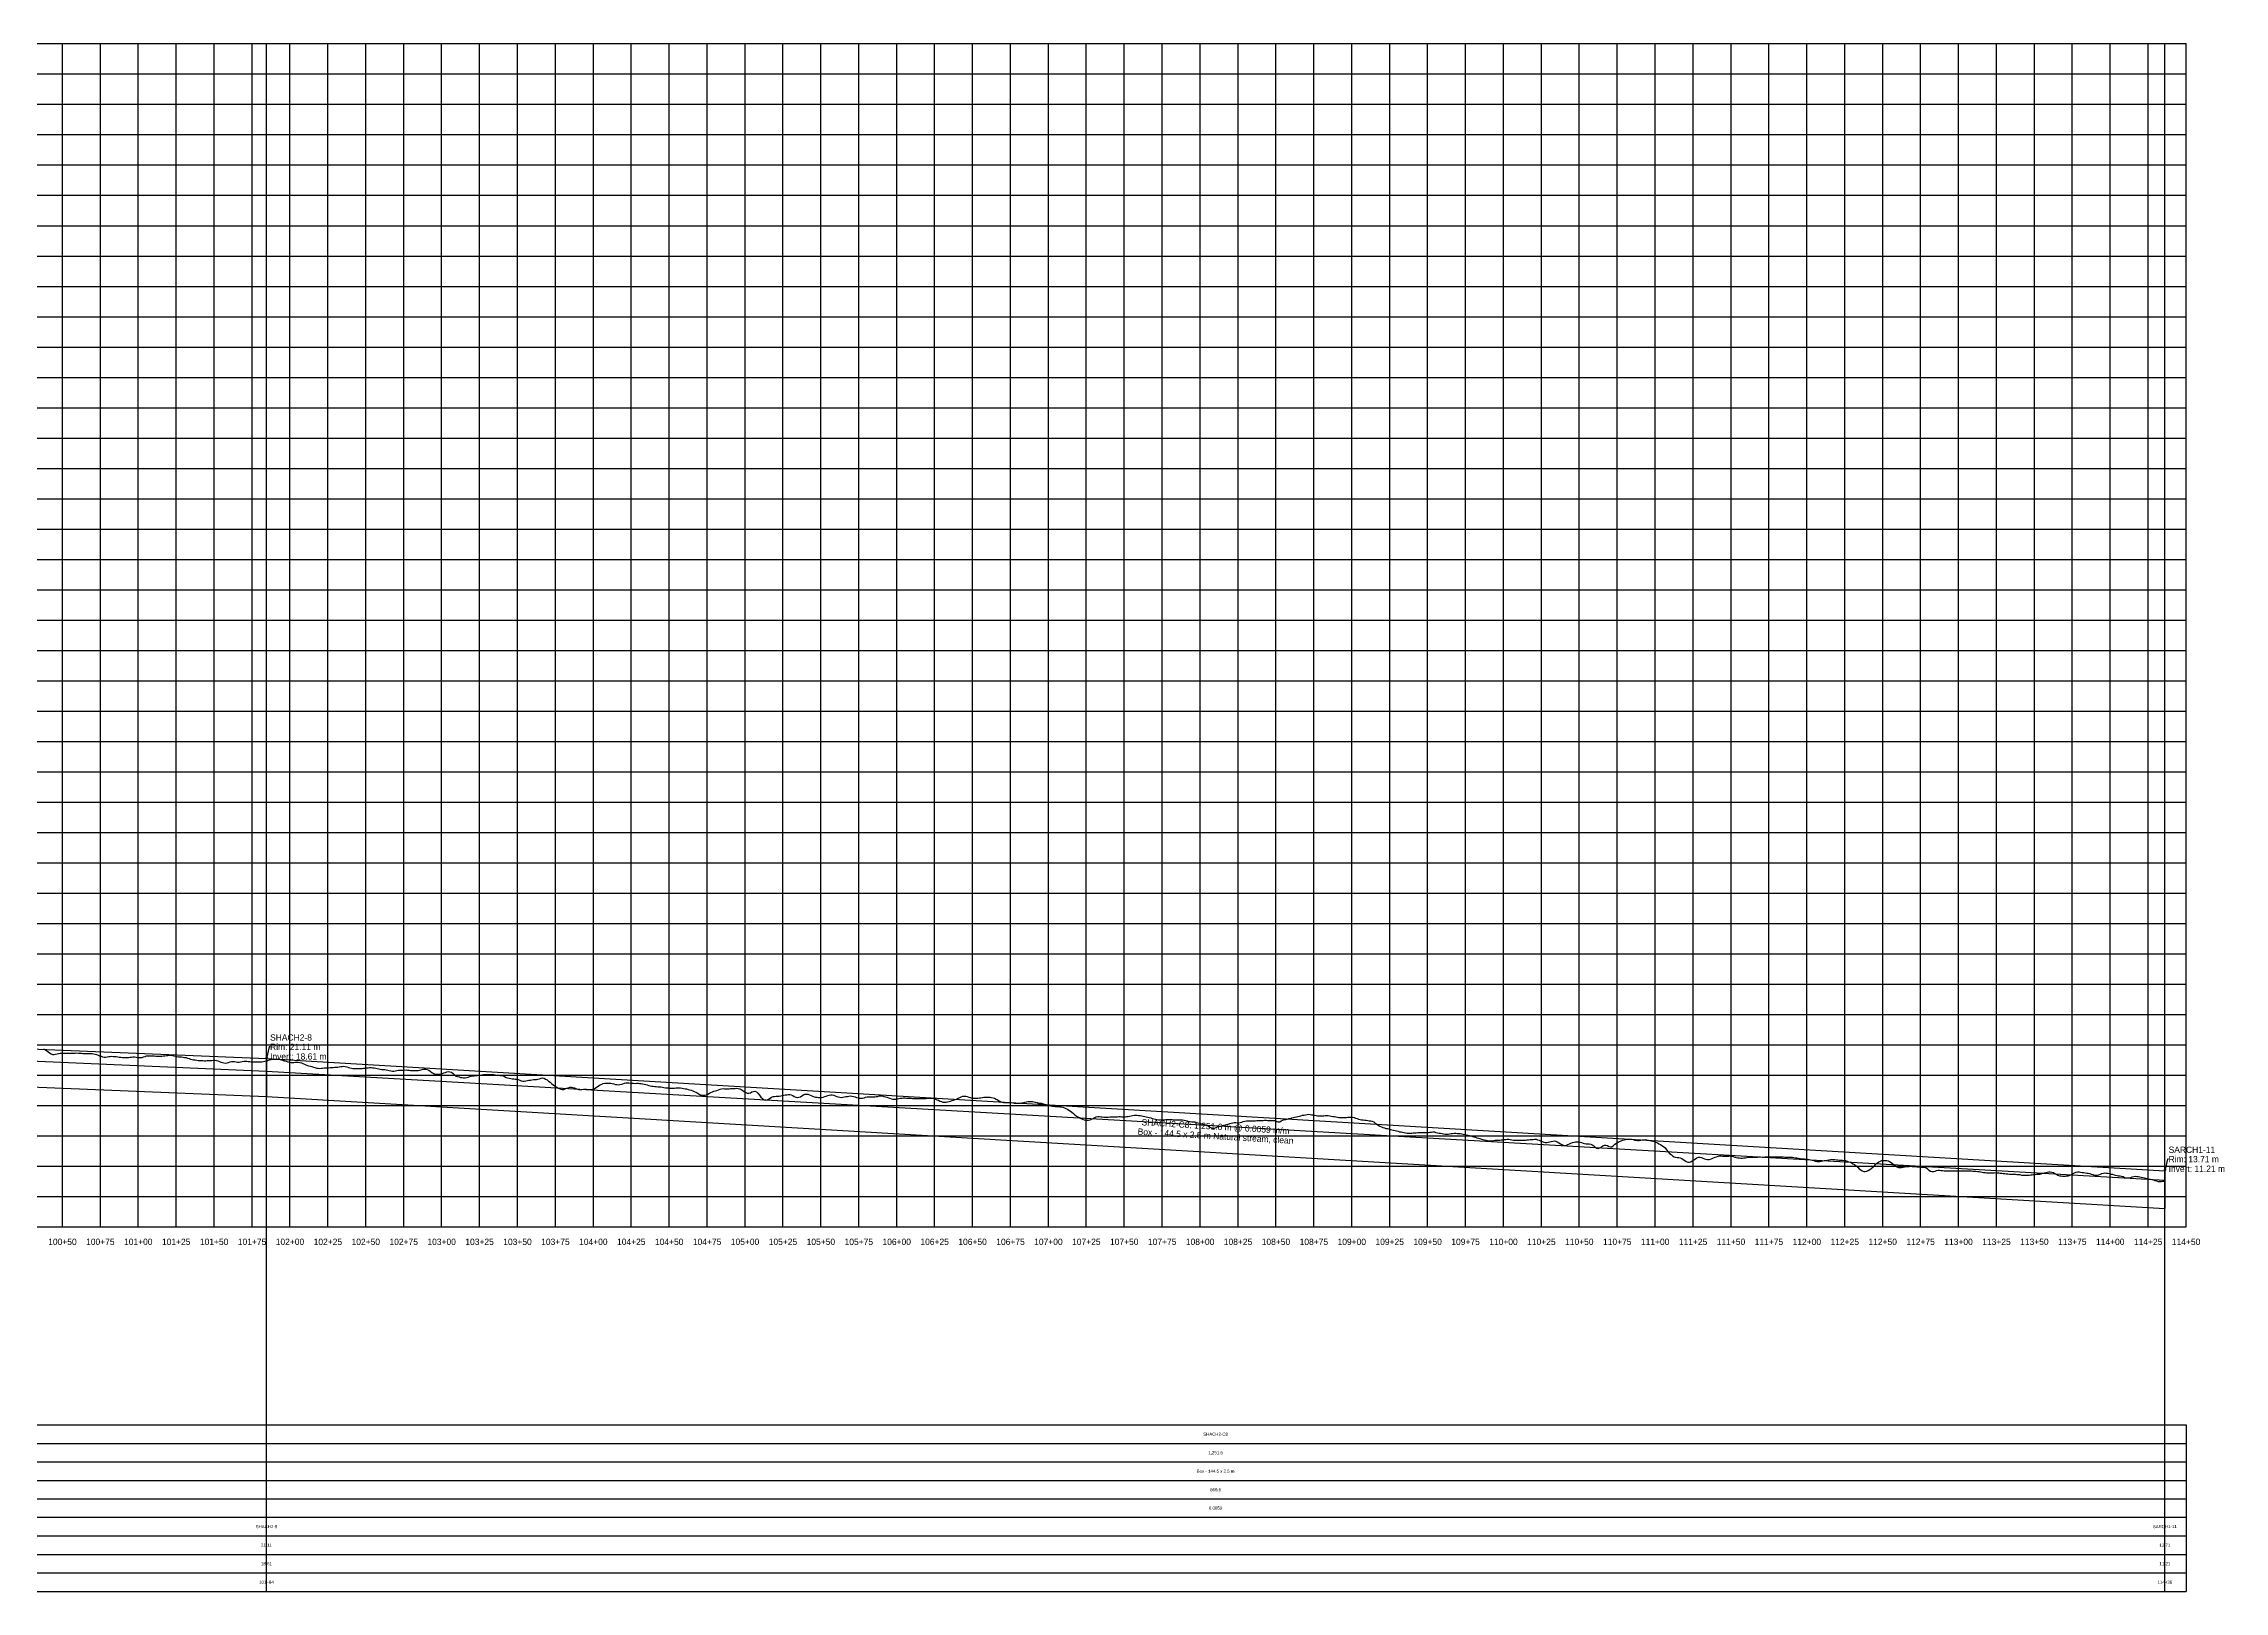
# Model space of a CAD drawing. Extents: x -64 to 11475, y -140 to 887.
# Drawn here: x 10038 to 11475, y -140 to 880 of the extents above; entities that cross this region are included whole.
import ezdxf
from ezdxf.enums import TextEntityAlignment as Align

# ---------------------------------------------------------------- set-up
doc = ezdxf.new("R2010")
doc.units = 0
for name, color, linetype in [('Annotation', 7, 'Continuous'), ('Annotation_Table', 254, 'Continuous'), ('Crown', 7, 'Continuous'), ('Grid', 254, 'Continuous'), ('Grid_Text', 7, 'Continuous'), ('Ground_Elevation', 3, 'Continuous'), ('Hydraulic_Grade', 5, 'Continuous'), ('Invert', 7, 'Continuous'), ('Structure', 7, 'Continuous')]:
    doc.layers.add(name, color=color, linetype=linetype)

msp = doc.modelspace()

# ---------------------------------------------------------------- linework, layer by layer
at = {"layer": 'Annotation', "color": 0}
for points in [[(10186.9, 218.7), (10186.2, 218.7), (10184.5, 211.1)], [(11438.5, 144.7), (11437.7, 144.7), (11436, 137.1)]]:
    msp.add_lwpolyline(points, dxfattribs=at)
for points in [[(10184.5, 211.1), (10184.3, 212), (10185.1, 211.9)], [(11436, 137.1), (11435.8, 138), (11436.6, 137.9)]]:
    msp.add_lwpolyline(points, close=True, dxfattribs=at)
at = {"layer": 'Annotation_Table', "color": 254}
for points in [[(10184.5, -140.2), (10184.5, 880)], [(11436, -140.2), (11436, 880)], [(-25, -30.5), (11450, -30.5)], [(-25, -42.7), (11450, -42.7)], [(11450, -30.5), (11450, -140.2)], [(-25, -54.9), (11450, -54.9)], [(-25, -67.1), (11450, -67.1)], [(-25, -79.2), (11450, -79.2)], [(-25, -91.4), (11450, -91.4)], [(-25, -103.6), (11450, -103.6)], [(-25, -115.8), (11450, -115.8)], [(-25, -128), (11450, -128)], [(-25, -140.2), (11450, -140.2)]]:
    msp.add_lwpolyline(points, dxfattribs=at)
at = {"layer": 'Crown', "color": 0}
for points in [[(9470.9, 240.2), (10184.5, 211.1)], [(10184.5, 211.1), (10184.5, 211.1)], [(10184.5, 211.1), (11436, 137.1)], [(11436, 137.1), (11436, 137.1)]]:
    msp.add_lwpolyline(points, dxfattribs=at)
at = {"layer": 'Grid', "color": 254}
for points in [[(-25, 880), (11450, 880)], [(10050, 100), (10050, 880)], [(10075, 100), (10075, 880)], [(10100, 100), (10100, 880)], [(10125, 100), (10125, 880)], [(10150, 100), (10150, 880)], [(10175, 100), (10175, 880)], [(10200, 100), (10200, 880)], [(10225, 100), (10225, 880)], [(10250, 100), (10250, 880)], [(10275, 100), (10275, 880)], [(10300, 100), (10300, 880)], [(10325, 100), (10325, 880)], [(10350, 100), (10350, 880)], [(10375, 100), (10375, 880)], [(10400, 100), (10400, 880)], [(10425, 100), (10425, 880)], [(10450, 100), (10450, 880)], [(10475, 100), (10475, 880)], [(10500, 100), (10500, 880)], [(10525, 100), (10525, 880)], [(10550, 100), (10550, 880)], [(10575, 100), (10575, 880)], [(10600, 100), (10600, 880)], [(10625, 100), (10625, 880)], [(10650, 100), (10650, 880)], [(10675, 100), (10675, 880)], [(10700, 100), (10700, 880)], [(10725, 100), (10725, 880)], [(10750, 100), (10750, 880)], [(10775, 100), (10775, 880)], [(10800, 100), (10800, 880)], [(10825, 100), (10825, 880)], [(10850, 100), (10850, 880)], [(10875, 100), (10875, 880)], [(10900, 100), (10900, 880)], [(10925, 100), (10925, 880)], [(10950, 100), (10950, 880)], [(10975, 100), (10975, 880)], [(11000, 100), (11000, 880)], [(11025, 100), (11025, 880)], [(11050, 100), (11050, 880)], [(11075, 100), (11075, 880)], [(11100, 100), (11100, 880)], [(11125, 100), (11125, 880)], [(11150, 100), (11150, 880)], [(11175, 100), (11175, 880)], [(11200, 100), (11200, 880)], [(11225, 100), (11225, 880)], [(11250, 100), (11250, 880)], [(11275, 100), (11275, 880)], [(11300, 100), (11300, 880)], [(11325, 100), (11325, 880)], [(11350, 100), (11350, 880)], [(11375, 100), (11375, 880)], [(11400, 100), (11400, 880)], [(11425, 100), (11425, 880)], [(11450, 100), (11450, 880)], [(-25, 860), (11450, 860)], [(-25, 840), (11450, 840)], [(-25, 820), (11450, 820)], [(-25, 800), (11450, 800)], [(-25, 780), (11450, 780)], [(-25, 760), (11450, 760)], [(-25, 740), (11450, 740)], [(-25, 720), (11450, 720)], [(-25, 700), (11450, 700)], [(-25, 680), (11450, 680)], [(-25, 660), (11450, 660)], [(-25, 640), (11450, 640)], [(-25, 620), (11450, 620)], [(-25, 600), (11450, 600)], [(-25, 580), (11450, 580)], [(-25, 560), (11450, 560)], [(-25, 540), (11450, 540)], [(-25, 520), (11450, 520)], [(-25, 500), (11450, 500)], [(-25, 480), (11450, 480)], [(-25, 460), (11450, 460)], [(-25, 440), (11450, 440)], [(-25, 420), (11450, 420)], [(-25, 400), (11450, 400)], [(-25, 380), (11450, 380)], [(-25, 360), (11450, 360)], [(-25, 340), (11450, 340)], [(-25, 320), (11450, 320)], [(-25, 300), (11450, 300)], [(-25, 280), (11450, 280)], [(-25, 260), (11450, 260)], [(-25, 240), (11450, 240)], [(-25, 220), (11450, 220)], [(-25, 200), (11450, 200)], [(-25, 180), (11450, 180)], [(-25, 160), (11450, 160)], [(-25, 140), (11450, 140)], [(-25, 120), (11450, 120)], [(-25, 100), (11450, 100)]]:
    msp.add_lwpolyline(points, dxfattribs=at)
at = {"layer": 'Ground_Elevation', "color": 3}
msp.add_lwpolyline([(10037.5, 217.4), (10038.5, 216.9), (10039.5, 216.3), (10040.5, 215.5), (10041.5, 214.8), (10042.5, 214.1), (10043.5, 213.7), (10044.5, 213.6), (10045.5, 213.9), (10046.5, 214.2), (10047.5, 214.4), (10048.5, 214.5), (10049.5, 214.5), (10050.5, 214.5), (10051.5, 214.5), (10052.5, 214.5), (10053.5, 214.5), (10054.5, 214.5), (10055.5, 214.5), (10056.5, 214.5), (10057.5, 214.6), (10058.5, 214.6), (10059.5, 214.7), (10060.5, 214.6), (10061.5, 214.5), (10062.5, 214.5), (10063.5, 214.4), (10064.5, 214.4), (10065.5, 214.3), (10066.5, 214.3), (10067.5, 214.3), (10068.5, 214.3), (10069.5, 214.3), (10070.5, 214.1), (10071.5, 213.9), (10072.5, 213.6), (10073.5, 213.3), (10074.5, 212.9), (10075.5, 212.5), (10076.5, 212.1), (10077.5, 212), (10078.5, 212), (10079.5, 212.2), (10080.5, 212.3), (10081.5, 212.4), (10082.5, 212.5), (10083.5, 212.4), (10084.5, 212.4), (10085.5, 212.3), (10086.5, 212.2), (10087.5, 212), (10088.5, 211.9), (10089.5, 211.8), (10090.5, 211.8), (10091.5, 211.8), (10092.5, 211.8), (10093.5, 211.8), (10094.5, 211.9), (10095.5, 212), (10096.5, 212.1), (10097.5, 212.1), (10098.5, 212), (10099.5, 211.8), (10100.5, 211.6), (10101.5, 211.6), (10102.5, 211.8), (10103.5, 212.1), (10104.5, 212.4), (10105.5, 212.7), (10106.5, 212.8), (10107.5, 212.8), (10108.5, 212.8), (10109.5, 212.8), (10110.5, 212.7), (10111.5, 212.6), (10112.5, 212.5), (10113.5, 212.5), (10114.5, 212.5), (10115.5, 212.6), (10116.5, 212.7), (10117.5, 212.9), (10118.5, 213), (10119.5, 213.1), (10120.5, 213.2), (10121.5, 213.2), (10122.5, 213.1), (10123.5, 212.9), (10124.5, 212.6), (10125.5, 212.3), (10126.5, 212.2), (10127.5, 212.2), (10128.5, 212.2), (10129.5, 212), (10130.5, 211.8), (10131.5, 211.6), (10132.5, 211.2), (10133.5, 211), (10134.5, 210.7), (10135.5, 210.4), (10136.5, 210.2), (10137.5, 210.1), (10138.5, 209.9), (10139.5, 209.8), (10140.5, 209.8), (10141.5, 209.7), (10142.5, 209.7), (10143.5, 209.6), (10144.5, 209.6), (10145.5, 209.7), (10146.5, 209.7), (10147.5, 209.7), (10148.5, 209.8), (10149.5, 209.9), (10150.5, 210), (10151.5, 209.8), (10152.5, 209.5), (10153.5, 209.1), (10154.5, 208.7), (10155.5, 208.3), (10156.5, 208.1), (10157.5, 208), (10158.5, 208.2), (10159.5, 208.5), (10160.5, 208.9), (10161.5, 209.1), (10162.5, 209.1), (10163.5, 209), (10164.5, 208.8), (10165.5, 208.7), (10166.5, 208.7), (10167.5, 208.8), (10168.5, 209.1), (10169.5, 209.3), (10170.5, 209.3), (10171.5, 209.2), (10172.5, 209.1), (10173.5, 209), (10174.5, 208.9), (10175.5, 208.8), (10176.5, 208.8), (10177.5, 208.8), (10178.5, 208.8), (10179.5, 208.8), (10180.5, 208.9), (10181.5, 208.9), (10182.5, 209.1), (10183.5, 209.2), (10184.5, 209.5), (10185.5, 209.8), (10186.5, 210.1), (10187.5, 210.4), (10188.5, 210.6), (10189.5, 210.6), (10190.5, 210.5), (10191.5, 210.5), (10192.5, 210.5), (10193.5, 210.4), (10194.5, 210.1), (10195.5, 209.8), (10196.5, 209.5), (10197.5, 209.2), (10198.5, 208.9), (10199.5, 208.6), (10200.5, 208.4), (10201.5, 208.4), (10202.5, 208.4), (10203.5, 208.6), (10204.5, 208.7), (10205.5, 208.6), (10206.5, 208.4), (10207.5, 208.1), (10208.5, 207.7), (10209.5, 207.2), (10210.5, 206.8), (10211.5, 206.5), (10212.5, 206.2), (10213.5, 206), (10214.5, 205.7), (10215.5, 205.3), (10216.5, 205), (10217.5, 204.7), (10218.5, 204.6), (10219.5, 204.5), (10220.5, 204.6), (10221.5, 204.7), (10222.5, 204.8), (10223.5, 204.9), (10224.5, 204.9), (10225.5, 204.9), (10226.5, 205), (10227.5, 205.1), (10228.5, 205.2), (10229.5, 205.3), (10230.5, 205.3), (10231.5, 205.3), (10232.5, 205.5), (10233.5, 205.7), (10234.5, 205.8), (10235.5, 205.9), (10236.5, 205.8), (10237.5, 205.6), (10238.5, 205.2), (10239.5, 204.9), (10240.5, 204.7), (10241.5, 204.5), (10242.5, 204.5), (10243.5, 204.5), (10244.5, 204.5), (10245.5, 204.5), (10246.5, 204.5), (10247.5, 204.5), (10248.5, 204.6), (10249.5, 204.7), (10250.5, 204.8), (10251.5, 204.9), (10252.5, 205), (10253.5, 205), (10254.5, 204.9), (10255.5, 204.8), (10256.5, 204.7), (10257.5, 204.5), (10258.5, 204.2), (10259.5, 203.9), (10260.5, 203.8), (10261.5, 203.7), (10262.5, 203.7), (10263.5, 203.5), (10264.5, 203.3), (10265.5, 203.1), (10266.5, 202.9), (10267.5, 202.8), (10268.5, 202.8), (10269.5, 202.9), (10270.5, 203.1), (10271.5, 203.3), (10272.5, 203.4), (10273.5, 203.4), (10274.5, 203.4), (10275.5, 203.4), (10276.5, 203.5), (10277.5, 203.4), (10278.5, 203.3), (10279.5, 203.2), (10280.5, 203.2), (10281.5, 203.2), (10282.5, 203.2), (10283.5, 203.2), (10284.5, 203.2), (10285.5, 203.3), (10286.5, 203.6), (10287.5, 203.9), (10288.5, 204.1), (10289.5, 204.1), (10290.5, 203.8), (10291.5, 203.3), (10292.5, 202.6), (10293.5, 201.9), (10294.5, 201.3), (10295.5, 200.8), (10296.5, 200.7), (10297.5, 200.7), (10298.5, 200.8), (10299.5, 200.9), (10300.5, 201.2), (10301.5, 201.5), (10302.5, 201.9), (10303.5, 202.3), (10304.5, 202.5), (10305.5, 202.3), (10306.5, 202), (10307.5, 201.2), (10308.5, 200.2), (10309.5, 199.4), (10310.5, 199.1), (10311.5, 198.9), (10312.5, 198.6), (10313.5, 198.5), (10314.5, 198.4), (10315.5, 198.4), (10316.5, 198.5), (10317.5, 198.8), (10318.5, 199.1), (10319.5, 199.3), (10320.5, 199.6), (10321.5, 199.7), (10322.5, 199.8), (10323.5, 199.9), (10324.5, 200), (10325.5, 200.1), (10326.5, 200.3), (10327.5, 200.4), (10328.5, 200.5), (10329.5, 200.6), (10330.5, 200.6), (10331.5, 200.6), (10332.5, 200.6), (10333.5, 200.5), (10334.5, 200.4), (10335.5, 200.3), (10336.5, 200.1), (10337.5, 200), (10338.5, 199.9), (10339.5, 199.8), (10340.5, 199.6), (10341.5, 199.1), (10342.5, 198.6), (10343.5, 198.2), (10344.5, 198), (10345.5, 197.8), (10346.5, 197.7), (10347.5, 197.6), (10348.5, 197.5), (10349.5, 197.4), (10350.5, 197.1), (10351.5, 196.7), (10352.5, 196.4), (10353.5, 196.1), (10354.5, 196.2), (10355.5, 196.4), (10356.5, 196.6), (10357.5, 196.8), (10358.5, 196.8), (10359.5, 196.9), (10360.5, 197.1), (10361.5, 197.2), (10362.5, 197.3), (10363.5, 197.4), (10364.5, 197.7), (10365.5, 198.1), (10366.5, 198.2), (10367.5, 198), (10368.5, 197.5), (10369.5, 196.9), (10370.5, 196.2), (10371.5, 195.4), (10372.5, 194.5), (10373.5, 193.7), (10374.5, 193), (10375.5, 192.3), (10376.5, 191.8), (10377.5, 191.2), (10378.5, 190.8), (10379.5, 190.6), (10380.5, 190.7), (10381.5, 191), (10382.5, 191.4), (10383.5, 191.8), (10384.5, 192.1), (10385.5, 192.2), (10386.5, 192), (10387.5, 191.6), (10388.5, 191.2), (10389.5, 190.9), (10390.5, 190.7), (10391.5, 190.7), (10392.5, 190.7), (10393.5, 190.8), (10394.5, 190.8), (10395.5, 190.8), (10396.5, 190.7), (10397.5, 190.7), (10398.5, 190.6), (10399.5, 190.8), (10400.5, 191.1), (10401.5, 191.7), (10402.5, 192.3), (10403.5, 193), (10404.5, 193.6), (10405.5, 194.1), (10406.5, 194.5), (10407.5, 194.7), (10408.5, 194.8), (10409.5, 194.8), (10410.5, 194.8), (10411.5, 194.7), (10412.5, 194.5), (10413.5, 194.3), (10414.5, 194), (10415.5, 193.8), (10416.5, 193.7), (10417.5, 193.8), (10418.5, 194.1), (10419.5, 194.4), (10420.5, 194.7), (10421.5, 194.9), (10422.5, 195), (10423.5, 194.9), (10424.5, 194.8), (10425.5, 194.7), (10426.5, 194.7), (10427.5, 194.6), (10428.5, 194.7), (10429.5, 194.7), (10430.5, 194.6), (10431.5, 194.5), (10432.5, 194.4), (10433.5, 194.1), (10434.5, 193.8), (10435.5, 193.6), (10436.5, 193.3), (10437.5, 193.1), (10438.5, 192.9), (10439.5, 192.8), (10440.5, 192.6), (10441.5, 192.5), (10442.5, 192.4), (10443.5, 192.3), (10444.5, 192.3), (10445.5, 192.2), (10446.5, 192), (10447.5, 191.8), (10448.5, 191.7), (10449.5, 191.6), (10450.5, 191.5), (10451.5, 191.4), (10452.5, 191.4), (10453.5, 191.5), (10454.5, 191.6), (10455.5, 191.7), (10456.5, 191.7), (10457.5, 191.6), (10458.5, 191.4), (10459.5, 191.2), (10460.5, 191.1), (10461.5, 191), (10462.5, 190.7), (10463.5, 190.4), (10464.5, 190.1), (10465.5, 189.7), (10466.5, 189.3), (10467.5, 188.8), (10468.5, 188.3), (10469.5, 187.7), (10470.5, 187.2), (10471.5, 186.8), (10472.5, 186.8), (10473.5, 186.9), (10474.5, 187.2), (10475.5, 187.6), (10476.5, 188.1), (10477.5, 188.6), (10478.5, 189), (10479.5, 189.4), (10480.5, 189.7), (10481.5, 190), (10482.5, 190.4), (10483.5, 190.8), (10484.5, 191.1), (10485.5, 191.2), (10486.5, 191.1), (10487.5, 191), (10488.5, 191), (10489.5, 191.1), (10490.5, 191.2), (10491.5, 191.2), (10492.5, 191.3), (10493.5, 191.3), (10494.5, 191.4), (10495.5, 191.3), (10496.5, 191.1), (10497.5, 190.6), (10498.5, 189.9), (10499.5, 189.3), (10500.5, 188.6), (10501.5, 188.2), (10502.5, 188.2), (10503.5, 188.5), (10504.5, 189), (10505.5, 189.3), (10506.5, 189.4), (10507.5, 189), (10508.5, 188.1), (10509.5, 186.9), (10510.5, 185.6), (10511.5, 184.6), (10512.5, 183.9), (10513.5, 183.6), (10514.5, 183.8), (10515.5, 184.2), (10516.5, 184.9), (10517.5, 185.5), (10518.5, 185.9), (10519.5, 186.1), (10520.5, 186.2), (10521.5, 186.2), (10522.5, 186.3), (10523.5, 186.5), (10524.5, 186.6), (10525.5, 186.8), (10526.5, 187), (10527.5, 187.2), (10528.5, 187.4), (10529.5, 187.3), (10530.5, 187.1), (10531.5, 186.6), (10532.5, 186.1), (10533.5, 185.6), (10534.5, 185.4), (10535.5, 185.5), (10536.5, 185.8), (10537.5, 186.4), (10538.5, 187), (10539.5, 187.5), (10540.5, 187.5), (10541.5, 187.5), (10542.5, 187.2), (10543.5, 186.7), (10544.5, 186.2), (10545.5, 185.8), (10546.5, 185.6), (10547.5, 185.5), (10548.5, 185.4), (10549.5, 185.3), (10550.5, 185.3), (10551.5, 185.6), (10552.5, 185.9), (10553.5, 186.2), (10554.5, 186.6), (10555.5, 186.9), (10556.5, 187.1), (10557.5, 187), (10558.5, 186.8), (10559.5, 186.4), (10560.5, 186), (10561.5, 185.7), (10562.5, 185.5), (10563.5, 185.4), (10564.5, 185.5), (10565.5, 185.7), (10566.5, 185.9), (10567.5, 186.1), (10568.5, 186.3), (10569.5, 186.4), (10570.5, 186.2), (10571.5, 186), (10572.5, 185.7), (10573.5, 185.4), (10574.5, 185.2), (10575.5, 184.9), (10576.5, 184.8), (10577.5, 184.9), (10578.5, 185.2), (10579.5, 185.5), (10580.5, 185.7), (10581.5, 185.8), (10582.5, 185.8), (10583.5, 185.7), (10584.5, 185.7), (10585.5, 185.7), (10586.5, 185.9), (10587.5, 186.1), (10588.5, 186.4), (10589.5, 186.5), (10590.5, 186.4), (10591.5, 186.1), (10592.5, 185.7), (10593.5, 185.5), (10594.5, 185.1), (10595.5, 184.8), (10596.5, 184.5), (10597.5, 184.3), (10598.5, 184.3), (10599.5, 184.3), (10600.5, 184.5), (10601.5, 184.7), (10602.5, 184.9), (10603.5, 185), (10604.5, 185.1), (10605.5, 185.1), (10606.5, 185), (10607.5, 184.9), (10608.5, 184.8), (10609.5, 184.8), (10610.5, 184.7), (10611.5, 184.7), (10612.5, 184.7), (10613.5, 184.7), (10614.5, 184.7), (10615.5, 184.6), (10616.5, 184.6), (10617.5, 184.6), (10618.5, 184.7), (10619.5, 184.7), (10620.5, 184.8), (10621.5, 184.8), (10622.5, 184.8), (10623.5, 184.8), (10624.5, 184.6), (10625.5, 184.3), (10626.5, 183.9), (10627.5, 183.5), (10628.5, 183), (10629.5, 182.6), (10630.5, 182.3), (10631.5, 182.2), (10632.5, 182.2), (10633.5, 182.5), (10634.5, 182.7), (10635.5, 183), (10636.5, 183.3), (10637.5, 183.6), (10638.5, 184), (10639.5, 184.3), (10640.5, 184.8), (10641.5, 185.3), (10642.5, 185.8), (10643.5, 186.2), (10644.5, 186.3), (10645.5, 186.2), (10646.5, 185.9), (10647.5, 185.6), (10648.5, 185.3), (10649.5, 185), (10650.5, 184.9), (10651.5, 184.9), (10652.5, 184.9), (10653.5, 185), (10654.5, 185.1), (10655.5, 185.2), (10656.5, 185.3), (10657.5, 185.5), (10658.5, 185.6), (10659.5, 185.6), (10660.5, 185.6), (10661.5, 185.6), (10662.5, 185.4), (10663.5, 185.2), (10664.5, 184.8), (10665.5, 184.3), (10666.5, 183.8), (10667.5, 183.2), (10668.5, 182.7), (10669.5, 182.3), (10670.5, 182.1), (10671.5, 182.1), (10672.5, 182.1), (10673.5, 182.1), (10674.5, 182.1), (10675.5, 182), (10676.5, 181.9), (10677.5, 181.7), (10678.5, 181.6), (10679.5, 181.5), (10680.5, 181.5), (10681.5, 181.7), (10682.5, 181.9), (10683.5, 182.1), (10684.5, 182.3), (10685.5, 182.5), (10686.5, 182.6), (10687.5, 182.7), (10688.5, 182.7), (10689.5, 182.6), (10690.5, 182.4), (10691.5, 182.2), (10692.5, 182), (10693.5, 181.7), (10694.5, 181.6), (10695.5, 181.5), (10696.5, 181.2), (10697.5, 180.9), (10698.5, 180.7), (10699.5, 180.4), (10700.5, 180.1), (10701.5, 179.9), (10702.5, 179.7), (10703.5, 179.6), (10704.5, 179.5), (10705.5, 179.4), (10706.5, 179.3), (10707.5, 179.2), (10708.5, 179.1), (10709.5, 178.9), (10710.5, 178.5), (10711.5, 178.1), (10712.5, 177.6), (10713.5, 177), (10714.5, 176.4), (10715.5, 175.7), (10716.5, 174.8), (10717.5, 173.9), (10718.5, 173.1), (10719.5, 172.5), (10720.5, 172.1), (10721.5, 171.5), (10722.5, 171), (10723.5, 170.6), (10724.5, 170.4), (10725.5, 170.4), (10726.5, 170.5), (10727.5, 170.7), (10728.5, 171.1), (10729.5, 171.6), (10730.5, 172.1), (10731.5, 172.5), (10732.5, 172.7), (10733.5, 172.7), (10734.5, 172.6), (10735.5, 172.5), (10736.5, 172.4), (10737.5, 172.3), (10738.5, 172.3), (10739.5, 172.4), (10740.5, 172.5), (10741.5, 172.6), (10742.5, 172.6), (10743.5, 172.6), (10744.5, 172.6), (10745.5, 172.6), (10746.5, 172.7), (10747.5, 172.7), (10748.5, 172.6), (10749.5, 172.6), (10750.5, 172.6), (10751.5, 172.8), (10752.5, 172.9), (10753.5, 173.1), (10754.5, 173.3), (10755.5, 173.5), (10756.5, 173.6), (10757.5, 173.7), (10758.5, 173.6), (10759.5, 173.5), (10760.5, 173.4), (10761.5, 173.2), (10762.5, 173), (10763.5, 172.8), (10764.5, 172.6), (10765.5, 172.4), (10766.5, 172.2), (10767.5, 171.9), (10768.5, 171.6), (10769.5, 171.3), (10770.5, 171.1), (10771.5, 170.9), (10772.5, 170.7), (10773.5, 170.7), (10774.5, 170.8), (10775.5, 170.7), (10776.5, 170.7), (10777.5, 170.8), (10778.5, 170.8), (10779.5, 170.9), (10780.5, 170.8), (10781.5, 170.8), (10782.5, 170.7), (10783.5, 170.7), (10784.5, 170.7), (10785.5, 170.7), (10786.5, 170.7), (10787.5, 170.7), (10788.5, 170.6), (10789.5, 170.4), (10790.5, 170.2), (10791.5, 169.9), (10792.5, 169.6), (10793.5, 169.5), (10794.5, 169.4), (10795.5, 169.4), (10796.5, 169.2), (10797.5, 168.9), (10798.5, 168.7), (10799.5, 168.4), (10800.5, 168.2), (10801.5, 167.9), (10802.5, 167.5), (10803.5, 167.2), (10804.5, 166.8), (10805.5, 166.4), (10806.5, 165.8), (10807.5, 165.3), (10808.5, 165.1), (10809.5, 165.2), (10810.5, 165.6), (10811.5, 166), (10812.5, 166.2), (10813.5, 166.5), (10814.5, 166.8), (10815.5, 167), (10816.5, 167.3), (10817.5, 167.5), (10818.5, 167.8), (10819.5, 168.1), (10820.5, 168.4), (10821.5, 168.7), (10822.5, 168.9), (10823.5, 168.9), (10824.5, 168.7), (10825.5, 168.6), (10826.5, 168.8), (10827.5, 169.1), (10828.5, 169.5), (10829.5, 169.8), (10830.5, 169.9), (10831.5, 169.9), (10832.5, 169.9), (10833.5, 169.9), (10834.5, 169.9), (10835.5, 170), (10836.5, 170), (10837.5, 170.1), (10838.5, 170.1), (10839.5, 170.2), (10840.5, 170.2), (10841.5, 170.2), (10842.5, 170.3), (10843.5, 170.3), (10844.5, 170.2), (10845.5, 170.2), (10846.5, 170.2), (10847.5, 170.2), (10848.5, 170.2), (10849.5, 170.1), (10850.5, 169.6), (10851.5, 169.3), (10852.5, 169.4), (10853.5, 169.9), (10854.5, 170.5), (10855.5, 170.8), (10856.5, 170.9), (10857.5, 171.1), (10858.5, 171.4), (10859.5, 171.6), (10860.5, 171.9), (10861.5, 172.1), (10862.5, 172.4), (10863.5, 172.6), (10864.5, 172.9), (10865.5, 173.1), (10866.5, 173.3), (10867.5, 173.6), (10868.5, 173.7), (10869.5, 173.9), (10870.5, 174.2), (10871.5, 174.3), (10872.5, 174.2), (10873.5, 174), (10874.5, 173.8), (10875.5, 173.6), (10876.5, 173.4), (10877.5, 173.3), (10878.5, 173.3), (10879.5, 173.2), (10880.5, 173.3), (10881.5, 173.3), (10882.5, 173.4), (10883.5, 173.5), (10884.5, 173.5), (10885.5, 173.3), (10886.5, 173.1), (10887.5, 172.8), (10888.5, 172.7), (10889.5, 172.5), (10890.5, 172.3), (10891.5, 172.2), (10892.5, 172.1), (10893.5, 172.1), (10894.5, 172.1), (10895.5, 172.2), (10896.5, 172.2), (10897.5, 172.3), (10898.5, 172.4), (10899.5, 172.4), (10900.5, 172.3), (10901.5, 172.1), (10902.5, 171.8), (10903.5, 171.4), (10904.5, 171.1), (10905.5, 170.8), (10906.5, 170.7), (10907.5, 170.6), (10908.5, 170.5), (10909.5, 170.4), (10910.5, 170.2), (10911.5, 170), (10912.5, 169.9), (10913.5, 169.7), (10914.5, 169.2), (10915.5, 168.5), (10916.5, 167.8), (10917.5, 167.1), (10918.5, 166.5), (10919.5, 166), (10920.5, 165.6), (10921.5, 165.3), (10922.5, 165), (10923.5, 164.8), (10924.5, 164.6), (10925.5, 164.3), (10926.5, 164.1), (10927.5, 163.8), (10928.5, 163.6), (10929.5, 163.3), (10930.5, 163.1), (10931.5, 162.8), (10932.5, 162.6), (10933.5, 162.4), (10934.5, 162.2), (10935.5, 162), (10936.5, 161.9), (10937.5, 161.9), (10938.5, 161.9), (10939.5, 161.9), (10940.5, 162), (10941.5, 162.1), (10942.5, 162.1), (10943.5, 162.2), (10944.5, 162.2), (10945.5, 162.3), (10946.5, 162.3), (10947.5, 162.3), (10948.5, 162.3), (10949.5, 162.3), (10950.5, 162.3), (10951.5, 162.4), (10952.5, 162.5), (10953.5, 162.6), (10954.5, 162.6), (10955.5, 162.3), (10956.5, 162), (10957.5, 161.9), (10958.5, 161.8), (10959.5, 161.7), (10960.5, 161.4), (10961.5, 161.2), (10962.5, 161.1), (10963.5, 161.2), (10964.5, 161.4), (10965.5, 161.6), (10966.5, 161.7), (10967.5, 161.8), (10968.5, 161.8), (10969.5, 161.7), (10970.5, 161.6), (10971.5, 161.5), (10972.5, 161.4), (10973.5, 161.2), (10974.5, 161), (10975.5, 160.8), (10976.5, 160.6), (10977.5, 160.3), (10978.5, 160), (10979.5, 159.7), (10980.5, 159.4), (10981.5, 159.1), (10982.5, 158.8), (10983.5, 158.5), (10984.5, 158.2), (10985.5, 157.8), (10986.5, 157.6), (10987.5, 157.4), (10988.5, 157.3), (10989.5, 157), (10990.5, 156.8), (10991.5, 156.7), (10992.5, 156.8), (10993.5, 157), (10994.5, 157.1), (10995.5, 157.2), (10996.5, 157.2), (10997.5, 157.3), (10998.5, 157.4), (10999.5, 157.5), (11000.5, 157.6), (11001.5, 157.7), (11002.5, 157.8), (11003.5, 157.8), (11004.5, 157.6), (11005.5, 157.4), (11006.5, 157.3), (11007.5, 157.2), (11008.5, 157.2), (11009.5, 157.2), (11010.5, 157.2), (11011.5, 157.2), (11012.5, 157.2), (11013.5, 157.3), (11014.5, 157.3), (11015.5, 157.4), (11016.5, 157.5), (11017.5, 157.6), (11018.5, 157.7), (11019.5, 157.7), (11020.5, 157.8), (11021.5, 157.8), (11022.5, 157.5), (11023.5, 157.2), (11024.5, 156.8), (11025.5, 156.3), (11026.5, 156), (11027.5, 155.7), (11028.5, 155.6), (11029.5, 155.8), (11030.5, 156.1), (11031.5, 156.4), (11032.5, 156.6), (11033.5, 156.7), (11034.5, 156.5), (11035.5, 156.1), (11036.5, 155.5), (11037.5, 154.9), (11038.5, 154.3), (11039.5, 153.9), (11040.5, 153.7), (11041.5, 153.9), (11042.5, 154.3), (11043.5, 154.8), (11044.5, 155.2), (11045.5, 155.7), (11046.5, 156), (11047.5, 156.1), (11048.5, 156.2), (11049.5, 156.1), (11050.5, 155.9), (11051.5, 155.6), (11052.5, 155.2), (11053.5, 155), (11054.5, 154.9), (11055.5, 154.8), (11056.5, 154.7), (11057.5, 154.5), (11058.5, 154.2), (11059.5, 153.5), (11060.5, 152.7), (11061.5, 152), (11062.5, 151.8), (11063.5, 152.1), (11064.5, 152.7), (11065.5, 153.4), (11066.5, 153.9), (11067.5, 153.9), (11068.5, 153.6), (11069.5, 153.1), (11070.5, 152.8), (11071.5, 152.9), (11072.5, 153.7), (11073.5, 154.5), (11074.5, 155.2), (11075.5, 155.8), (11076.5, 156.3), (11077.5, 156.8), (11078.5, 157.1), (11079.5, 157.4), (11080.5, 157.6), (11081.5, 157.8), (11082.5, 157.9), (11083.5, 157.9), (11084.5, 157.8), (11085.5, 157.6), (11086.5, 157.3), (11087.5, 157.1), (11088.5, 157), (11089.5, 157), (11090.5, 157.2), (11091.5, 157.4), (11092.5, 157.5), (11093.5, 157.6), (11094.5, 157.4), (11095.5, 157.2), (11096.5, 157), (11097.5, 156.8), (11098.5, 156.6), (11099.5, 156.3), (11100.5, 155.9), (11101.5, 155.5), (11102.5, 154.9), (11103.5, 154.3), (11104.5, 153.7), (11105.5, 153.1), (11106.5, 152.2), (11107.5, 150.8), (11108.5, 149.5), (11109.5, 148.5), (11110.5, 147.7), (11111.5, 146.8), (11112.5, 146.2), (11113.5, 145.9), (11114.5, 145.8), (11115.5, 145.7), (11116.5, 145.5), (11117.5, 145.1), (11118.5, 144.5), (11119.5, 143.9), (11120.5, 143.2), (11121.5, 142.7), (11122.5, 142.6), (11123.5, 142.9), (11124.5, 143.5), (11125.5, 144.2), (11126.5, 145), (11127.5, 145.6), (11128.5, 145.9), (11129.5, 145.9), (11130.5, 145.7), (11131.5, 145.3), (11132.5, 144.9), (11133.5, 144.7), (11134.5, 144.5), (11135.5, 144.5), (11136.5, 144.7), (11137.5, 145.1), (11138.5, 145.5), (11139.5, 145.9), (11140.5, 146.3), (11141.5, 146.6), (11142.5, 146.8), (11143.5, 146.8), (11144.5, 146.7), (11145.5, 146.6), (11146.5, 146.6), (11147.5, 146.6), (11148.5, 146.7), (11149.5, 146.8), (11150.5, 146.7), (11151.5, 146.4), (11152.5, 146.1), (11153.5, 145.8), (11154.5, 145.6), (11155.5, 145.5), (11156.5, 145.4), (11157.5, 145.4), (11158.5, 145.5), (11159.5, 145.6), (11160.5, 145.7), (11161.5, 145.9), (11162.5, 146), (11163.5, 146), (11164.5, 145.9), (11165.5, 145.9), (11166.5, 146), (11167.5, 146.1), (11168.5, 146.2), (11169.5, 146.2), (11170.5, 146.1), (11171.5, 146.1), (11172.5, 146.2), (11173.5, 146.2), (11174.5, 146.2), (11175.5, 146.2), (11176.5, 146.2), (11177.5, 146.2), (11178.5, 146.2), (11179.5, 146.2), (11180.5, 146.2), (11181.5, 146.2), (11182.5, 146.2), (11183.5, 146.2), (11184.5, 146.2), (11185.5, 146.1), (11186.5, 146.1), (11187.5, 146.1), (11188.5, 146), (11189.5, 145.9), (11190.5, 145.9), (11191.5, 145.8), (11192.5, 145.6), (11193.5, 145.5), (11194.5, 145.4), (11195.5, 145.2), (11196.5, 145), (11197.5, 144.9), (11198.5, 144.8), (11199.5, 144.7), (11200.5, 144.6), (11201.5, 144.5), (11202.5, 144.3), (11203.5, 144), (11204.5, 143.7), (11205.5, 143.4), (11206.5, 143.2), (11207.5, 143.1), (11208.5, 143.2), (11209.5, 143.4), (11210.5, 143.6), (11211.5, 143.7), (11212.5, 143.8), (11213.5, 144.1), (11214.5, 144.3), (11215.5, 144.5), (11216.5, 144.6), (11217.5, 144.5), (11218.5, 144.4), (11219.5, 144.3), (11220.5, 144.2), (11221.5, 144.1), (11222.5, 144.1), (11223.5, 144), (11224.5, 143.9), (11225.5, 143.7), (11226.5, 143.4), (11227.5, 143), (11228.5, 142.6), (11229.5, 142.2), (11230.5, 141.7), (11231.5, 141.2), (11232.5, 140.3), (11233.5, 139.4), (11234.5, 138.4), (11235.5, 137.6), (11236.5, 137), (11237.5, 136.6), (11238.5, 136.5), (11239.5, 136.7), (11240.5, 137.2), (11241.5, 137.8), (11242.5, 138.5), (11243.5, 139.4), (11244.5, 140.4), (11245.5, 141.5), (11246.5, 142.3), (11247.5, 142.9), (11248.5, 143.4), (11249.5, 143.7), (11250.5, 143.8), (11251.5, 143.9), (11252.5, 143.8), (11253.5, 143.6), (11254.5, 143.1), (11255.5, 142.5), (11256.5, 141.8), (11257.5, 141), (11258.5, 140.3), (11259.5, 139.7), (11260.5, 139.2), (11261.5, 139.1), (11262.5, 139.2), (11263.5, 139.5), (11264.5, 139.7), (11265.5, 139.8), (11266.5, 139.9), (11267.5, 139.9), (11268.5, 140), (11269.5, 139.9), (11270.5, 139.9), (11271.5, 139.8), (11272.5, 139.7), (11273.5, 139.6), (11274.5, 139.6), (11275.5, 139.5), (11276.5, 139.5), (11277.5, 139.5), (11278.5, 139.1), (11279.5, 138.3), (11280.5, 137.4), (11281.5, 136.8), (11282.5, 136.5), (11283.5, 136.5), (11284.5, 136.8), (11285.5, 137.2), (11286.5, 137.5), (11287.5, 137.5), (11288.5, 137.3), (11289.5, 137.2), (11290.5, 137.1), (11291.5, 137.1), (11292.5, 137), (11293.5, 137), (11294.5, 137), (11295.5, 136.9), (11296.5, 136.9), (11297.5, 136.9), (11298.5, 136.9), (11299.5, 136.9), (11300.5, 136.9), (11301.5, 136.9), (11302.5, 136.9), (11303.5, 137), (11304.5, 137), (11305.5, 137), (11306.5, 137), (11307.5, 137), (11308.5, 136.9), (11309.5, 136.8), (11310.5, 136.8), (11311.5, 136.7), (11312.5, 136.6), (11313.5, 136.5), (11314.5, 136.3), (11315.5, 136.2), (11316.5, 136), (11317.5, 135.9), (11318.5, 135.7), (11319.5, 135.6), (11320.5, 135.6), (11321.5, 135.6), (11322.5, 135.7), (11323.5, 135.7), (11324.5, 135.8), (11325.5, 135.7), (11326.5, 135.6), (11327.5, 135.5), (11328.5, 135.4), (11329.5, 135.2), (11330.5, 135.2), (11331.5, 135.1), (11332.5, 135), (11333.5, 134.9), (11334.5, 134.8), (11335.5, 134.8), (11336.5, 134.7), (11337.5, 134.7), (11338.5, 134.6), (11339.5, 134.6), (11340.5, 134.5), (11341.5, 134.2), (11342.5, 134.1), (11343.5, 134.1), (11344.5, 134.1), (11345.5, 134.1), (11346.5, 134.2), (11347.5, 134.3), (11348.5, 134.4), (11349.5, 134.5), (11350.5, 134.6), (11351.5, 134.7), (11352.5, 134.8), (11353.5, 134.9), (11354.5, 135.1), (11355.5, 135.4), (11356.5, 135.7), (11357.5, 136), (11358.5, 136.2), (11359.5, 136.3), (11360.5, 136.3), (11361.5, 136.1), (11362.5, 135.8), (11363.5, 135.3), (11364.5, 134.8), (11365.5, 134.2), (11366.5, 133.8), (11367.5, 133.6), (11368.5, 133.4), (11369.5, 133.4), (11370.5, 133.4), (11371.5, 133.6), (11372.5, 133.8), (11373.5, 134.1), (11374.5, 134.6), (11375.5, 135.2), (11376.5, 135.7), (11377.5, 136.1), (11378.5, 136.3), (11379.5, 136.3), (11380.5, 136.2), (11381.5, 136), (11382.5, 135.8), (11383.5, 135.6), (11384.5, 135.5), (11385.5, 135.4), (11386.5, 135.2), (11387.5, 134.9), (11388.5, 134.5), (11389.5, 134.2), (11390.5, 134.1), (11391.5, 134.2), (11392.5, 134.3), (11393.5, 134.7), (11394.5, 135.2), (11395.5, 135.5), (11396.5, 135.6), (11397.5, 135.5), (11398.5, 135.4), (11399.5, 135.2), (11400.5, 134.9), (11401.5, 134.7), (11402.5, 134.4), (11403.5, 134.2), (11404.5, 134), (11405.5, 133.8), (11406.5, 133.6), (11407.5, 133.5), (11408.5, 133.2), (11409.5, 132.7), (11410.5, 132.3), (11411.5, 132.3), (11412.5, 132.4), (11413.5, 132.7), (11414.5, 133.1), (11415.5, 133.3), (11416.5, 133.4), (11417.5, 133.3), (11418.5, 133.2), (11419.5, 133.1), (11420.5, 132.9), (11421.5, 132.7), (11422.5, 132.4), (11423.5, 132.1), (11424.5, 131.9), (11425.5, 131.6), (11426.5, 131.4), (11427.5, 131.2), (11428.5, 131), (11429.5, 130.7), (11430.5, 130.3), (11431.5, 130), (11432.5, 129.9), (11433.5, 129.9), (11434.5, 130.1), (11436, 130.1)], dxfattribs=at)
at = {"layer": 'Hydraulic_Grade', "color": 5}
for points in [[(9470.9, 233.9), (10184.5, 202.8)], [(10184.5, 202.8), (10184.5, 202.8)], [(10184.5, 202.8), (11436, 130.8)], [(11436, 130.8), (11436, 130.8), (11436, 130.8)]]:
    msp.add_lwpolyline(points, dxfattribs=at)
at = {"layer": 'Invert', "color": 0}
for points in [[(9470.9, 215.2), (10184.5, 186.1)], [(10184.5, 186.1), (10184.5, 186.1)], [(10184.5, 186.1), (11436, 112.1)], [(11436, 112.1), (11436, 112.1)]]:
    msp.add_lwpolyline(points, dxfattribs=at)
at = {"layer": 'Structure', "color": 0}
for points in [[(10184.5, 211.1), (10184.5, 186.1)], [(10184.5, 211.1), (10184.5, 186.1)], [(11436, 137.1), (11436, 112.1)], [(11436, 137.1), (11436, 112.1)]]:
    msp.add_lwpolyline(points, dxfattribs=at)

# ---------------------------------------------------------------- texts
at = {"layer": 'Annotation', "color": 0}
for s, height, p in [('SHACH2-8', 4.17, (10186.9, 224.9)), ('Rim: 21.11 m', 4.167, (10186.9, 218.7)), ('Invert: 18.61 m', 4.167, (10186.9, 212.4)), ('SARCH1-11', 4.17, (11438.5, 150.9)), ('Rim: 13.71 m', 4.167, (11438.5, 144.7)), ('Invert: 11.21 m', 4.167, (11438.5, 138.4))]:
    msp.add_text(s, height=height, dxfattribs=at).set_placement(p, align=Align.MIDDLE_LEFT)
for s, p in [('Box - 144.5 x 2.5 m Natural stream, clean', (10810.2, 159.9)), ('SHACH2-C8: 1,251.6 m @ 0.0059 m/m', (10810.2, 166.2))]:
    msp.add_text(s, height=4.167, rotation=356.6162, dxfattribs=at).set_placement(p, align=Align.MIDDLE_CENTER)
at = {"layer": 'Annotation_Table', "color": 0}
for s, height, p in [('SHACH2-C8', 2.08, (10810.2, -36.6)), ('1,251.6', 2.08, (10810.2, -48.8)), ('Box - 144.5 x 2.5 m', 2.083, (10810.2, -61)), ('0.0059', 2.08, (10810.2, -85.3)), ('860.6', 2.08, (10810.2, -73.2)), ('SHACH2-8', 2.08, (10184.5, -97.5)), ('SARCH1-11', 2.08, (11436, -97.5)), ('21.11', 2.08, (10184.5, -109.7)), ('13.71', 2.08, (11436, -109.7)), ('18.61', 2.08, (10184.5, -121.9)), ('11.21', 2.08, (11436, -121.9)), ('101+84', 2.08, (10184.5, -134.1)), ('114+36', 2.08, (11436, -134.1))]:
    msp.add_text(s, height=height, dxfattribs=at).set_placement(p, align=Align.MIDDLE_CENTER)
at = {"layer": 'Grid_Text', "color": 0}
for s, p in [('100+50', (10050, 92.3)), ('100+75', (10075, 92.3)), ('101+00', (10100, 92.3)), ('101+25', (10125, 92.3)), ('101+50', (10150, 92.3)), ('101+75', (10175, 92.3)), ('102+00', (10200, 92.3)), ('102+25', (10225, 92.3)), ('102+50', (10250, 92.3)), ('102+75', (10275, 92.3)), ('103+00', (10300, 92.3)), ('103+25', (10325, 92.3)), ('103+50', (10350, 92.3)), ('103+75', (10375, 92.3)), ('104+00', (10400, 92.3)), ('104+25', (10425, 92.3)), ('104+50', (10450, 92.3)), ('104+75', (10475, 92.3)), ('105+00', (10500, 92.3)), ('105+25', (10525, 92.3)), ('105+50', (10550, 92.3)), ('105+75', (10575, 92.3)), ('106+00', (10600, 92.3)), ('106+25', (10625, 92.3)), ('106+50', (10650, 92.3)), ('106+75', (10675, 92.3)), ('107+00', (10700, 92.3)), ('107+25', (10725, 92.3)), ('107+50', (10750, 92.3)), ('107+75', (10775, 92.3)), ('108+00', (10800, 92.3)), ('108+25', (10825, 92.3)), ('108+50', (10850, 92.3)), ('108+75', (10875, 92.3)), ('109+00', (10900, 92.3)), ('109+25', (10925, 92.3)), ('109+50', (10950, 92.3)), ('109+75', (10975, 92.3)), ('110+00', (11000, 92.3)), ('110+25', (11025, 92.3)), ('110+50', (11050, 92.3)), ('110+75', (11075, 92.3)), ('111+00', (11100, 92.3)), ('111+25', (11125, 92.3)), ('111+50', (11150, 92.3)), ('111+75', (11175, 92.3)), ('112+00', (11200, 92.3)), ('112+25', (11225, 92.3)), ('112+50', (11250, 92.3)), ('112+75', (11275, 92.3)), ('113+00', (11300, 92.3)), ('113+25', (11325, 92.3)), ('113+50', (11350, 92.3)), ('113+75', (11375, 92.3)), ('114+00', (11400, 92.3)), ('114+25', (11425, 92.3)), ('114+50', (11450, 92.3))]:
    msp.add_text(s, height=4.17, dxfattribs=at).set_placement(p, align=Align.TOP_CENTER)

doc.saveas('drawing.dxf')
